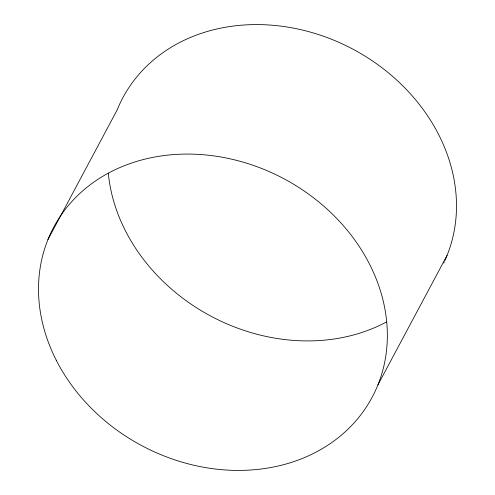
<?xml version="1.0" encoding="UTF-8"?>
<svg xmlns="http://www.w3.org/2000/svg" width="495" height="495" viewBox="0 0 495 495"><rect width="100%" height="100%" fill="white"/><g stroke="black" fill="none" stroke-linecap="round" stroke-linejoin="round"><path stroke-width="0.74" d="M47.947 239.58L117.092 110.082A180.496 151.204 28.1 0 1 341.556 43.554A180.496 151.204 28.1 0 1 444.974 260.29M377.908 384.918L447.053 255.42M386.348 322.016A180.496 151.204 28.1 0 1 210.678 316.033A180.496 151.204 28.1 0 1 108.306 173.219M444.337 261.669A180.496 151.204 28.1 0 1 443.687 263.043M56.244 360.205A180.496 151.204 28.1 0 0 357.637 418.801A180.496 151.204 28.1 0 0 224.903 157.738A180.496 151.204 28.1 0 0 56.244 360.205"/></g></svg>
